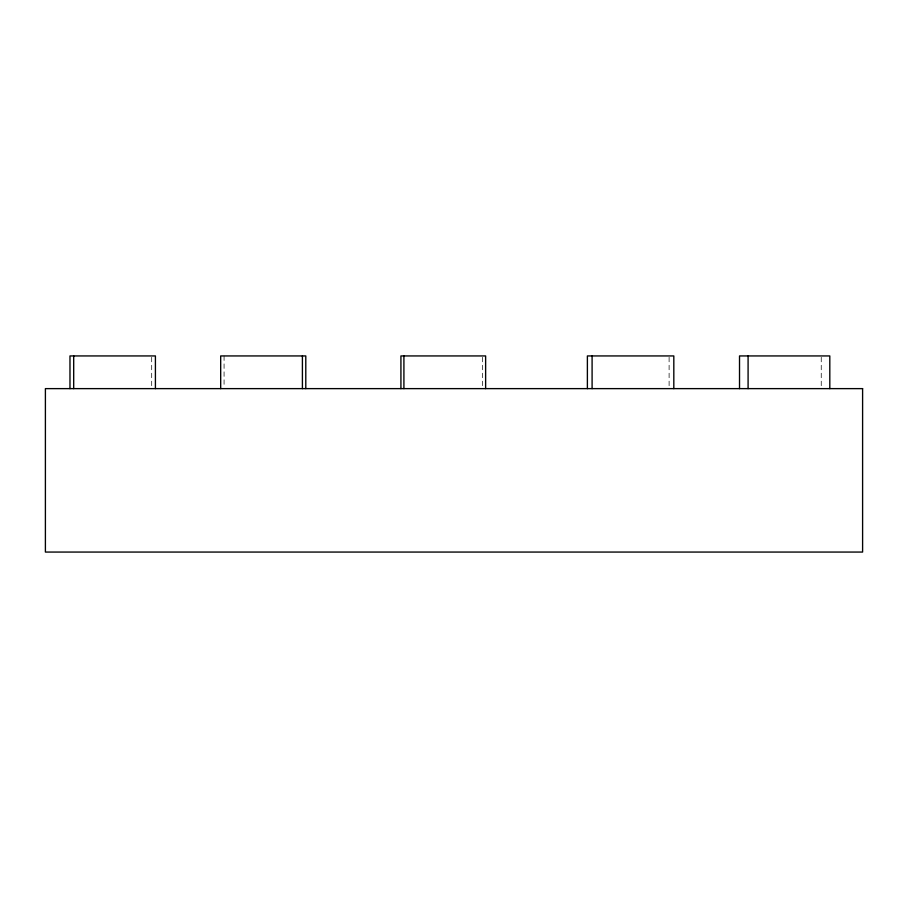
<?xml version="1.0" encoding="UTF-8"?>
<svg xmlns="http://www.w3.org/2000/svg" width="908" height="908" viewBox="0 0 908 908"><rect width="100%" height="100%" fill="white"/><g stroke="black" fill="none" stroke-linecap="round" stroke-linejoin="round"><path stroke-width="0.68" stroke-dasharray="4.54 3.41" d="M821.241 357.298L821.241 387.262M669.105 357.298L669.105 387.262M482.647 357.298L482.647 387.262M224.072 355.936L224.072 387.262M151.693 357.298L151.693 387.262"/><path stroke-width="1.36" d="M829.81 388.624L829.81 355.936L739.521 355.936L739.521 388.624M748.09 355.936L748.09 388.624M673.815 388.624L673.815 355.936L587.385 355.936L587.385 388.624M592.095 355.936L592.095 388.624M485.632 388.624L485.632 355.936L400.927 355.936L400.927 388.624M403.912 355.936L403.912 388.624M305.792 388.624L305.792 355.936L220.689 355.936L220.689 388.624M302.409 355.936L302.409 388.624M155.416 388.624L155.416 355.936L69.973 355.936L69.973 388.624M73.696 355.936L73.696 388.624M862.6 388.624L45.4 388.624L45.4 552.064L862.6 552.064L862.6 388.624"/></g></svg>
